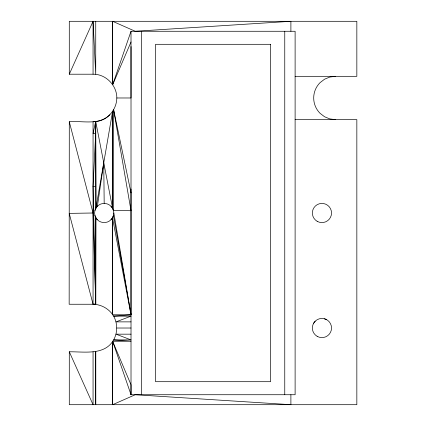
<?xml version="1.0" encoding="UTF-8"?>
<svg xmlns="http://www.w3.org/2000/svg" width="426" height="426" viewBox="0 0 426 426"><rect width="100%" height="100%" fill="white"/><g stroke="black" fill="none" stroke-linecap="round" stroke-linejoin="round"><path stroke-width="0.64" d="M295.112 76.318L356.839 76.318L356.839 21.3L69.289 21.3L69.289 74.209L93.06 74.209C105.707 73.97 116.937 85.344 116.831 97.98C116.687 106.351 112.123 114.259 104.945 118.566C93.981 124.371 81.073 120.707 69.289 121.751L69.161 304.249L93.06 304.249L95.743 303.908L95.877 217.792C94.178 214.763 94.279 210.998 95.967 207.989L112.629 111.186L112.48 208.207A9.585 9.585 0 0 0 94.918 210.519M95.877 208.207L95.701 121.405L112.586 208.207L110.957 206.221M95.743 21.3L95.733 74.22L93.06 21.3L69.289 74.209M290.894 394.732L290.894 404.7L135.234 394.732L112.613 404.7L112.624 341.231L131.016 341.253L113.646 339.905C104.737 355.705 84.178 351.583 69.289 351.791L69.289 404.7L356.839 404.7L356.839 119.642L295.112 119.642M131.016 189.107L131.016 314.787L113.646 316.135C109.338 308.957 101.425 304.388 93.06 304.249L69.225 213.378L93.06 213L95.743 304.601L95.786 217.792L94.918 215.481M131.016 46.556L131.016 97.98L116.831 97.98M112.65 111.159L112.48 208.207L113.433 210.519L131.016 314.787L112.613 314.787L112.48 217.792L113.433 215.481L113.763 213M113.646 109.865L131.016 210.716L113.433 210.519L113.646 109.865L131.016 192.856M95.743 303.908L93.06 186.386L95.696 133.397L93.06 133.397L95.701 121.405L95.967 207.989L97.4 206.221L103.752 162.753L104.178 203.415M131.016 321.87L116.021 321.87L131.016 316.135L113.646 316.135C117.709 323.451 117.709 332.589 113.646 339.905L131.016 339.905L116.021 334.17L131.016 334.17M112.613 404.7L112.613 341.253L131.016 394.732L295.112 394.732L295.112 31.268L131.016 31.268L112.64 84.785L112.613 21.3L135.234 31.268L290.894 21.3L290.894 31.268M112.629 314.814L112.565 217.792L113.433 215.481L131.016 314.787L112.48 217.792A9.585 9.585 0 0 1 95.877 217.792L97.4 219.779M131.016 41.977L112.64 84.785L112.613 21.3M110.957 219.779L112.565 217.792M313.648 323.227L315.171 321.241M335.368 76.318L329.761 77.058L324.537 79.22L320.048 82.66A21.662 21.662 0 0 0 320.048 113.3L324.537 116.74L329.761 118.902L335.368 119.642M93.06 186.386L95.669 186.386M116.831 328.02L131.016 328.02M324.431 318.76L326.742 319.718M69.289 351.791L93.06 404.7L93.06 351.791M112.613 341.253L131.016 384.763L131.016 394.732L131.016 31.268M112.799 208.788L113.433 210.519M69.289 121.751L93.06 213M284.76 31.268L284.76 394.732M141.368 31.268L141.368 394.732M93.06 21.3L93.06 74.209M93.06 304.249L93.06 121.751A23.771 23.771 0 0 0 109.865 114.791M270.574 44.304L155.554 44.304L155.554 381.696L270.574 381.696L270.574 44.304M95.743 404.7L95.733 351.439L95.743 404.7M317.157 221.302A9.585 9.585 0 0 0 331.534 213A9.585 9.585 0 0 0 317.157 204.698A9.585 9.585 0 0 0 317.157 221.302M317.157 336.322A9.585 9.585 0 0 0 331.534 328.02A9.585 9.585 0 0 0 317.157 319.718A9.585 9.585 0 0 0 317.157 336.322"/></g></svg>
